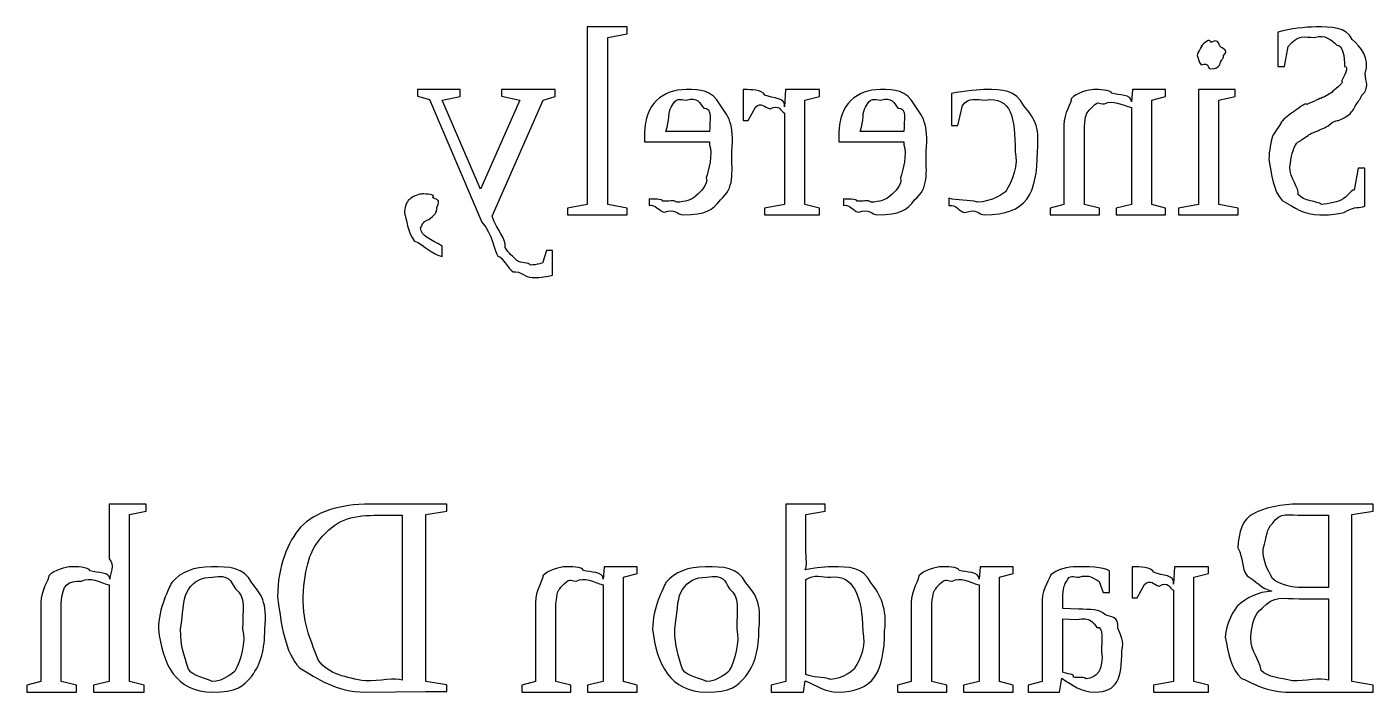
# Model space of a CAD drawing. Header units: millimetres. Extents: x 21 to 196, y 128 to 259.
# Drawn here: x 173 to 195.74, y 145.57 to 156.81 of the extents above; entities that cross this region are included whole.
import ezdxf

# ---------------------------------------------------------------- set-up
doc = ezdxf.new("R2010")
doc.units = ezdxf.units.MM
doc.layers.get('0').update_dxf_attribs({"linetype": 'CONTINUOUS'})

msp = doc.modelspace()

# ---------------------------------------------------------------- linework, layer by layer
at = {"color": 0}
for p, q in [((183.144, 156.81), (182.466, 156.81)), ((182.466, 156.81), (182.466, 153.811)), ((182.813, 156.633), (183.144, 156.694)), ((183.144, 156.694), (183.144, 156.81)), ((194.131, 156.722), (194.131, 156.143)), ((182.813, 153.811), (182.813, 156.633)), ((194.247, 156.143), (194.308, 156.479)), ((192.77, 156.325), (192.77, 156.325)), ((194.131, 156.143), (194.247, 156.143)), ((180.319, 155.751), (179.597, 155.751)), ((179.597, 155.751), (179.597, 155.641)), ((179.597, 155.641), (179.801, 155.586)), ((179.801, 155.586), (180.689, 153.513)), ((180.016, 155.575), (180.319, 155.636)), ((180.661, 154.07), (180.016, 155.575)), ((180.319, 155.636), (180.319, 155.751)), ((181.328, 155.575), (180.661, 154.07)), ((180.859, 153.613), (181.725, 155.575)), ((181.923, 155.751), (181.019, 155.751)), ((181.019, 155.751), (181.019, 155.641)), ((181.019, 155.641), (181.328, 155.575)), ((181.725, 155.575), (181.923, 155.636)), ((181.923, 155.636), (181.923, 155.751)), ((184.136, 155.575), (184.136, 155.575)), ((185.098, 155.751), (185.098, 155.228)), ((185.131, 155.751), (185.098, 155.751)), ((185.815, 155.751), (185.798, 155.459)), ((186.388, 155.751), (185.815, 155.751)), ((186.14, 155.575), (186.388, 155.636)), ((186.14, 153.811), (186.14, 155.575)), ((186.388, 155.636), (186.388, 155.751)), ((187.419, 155.575), (187.419, 155.575)), ((188.62, 155.685), (188.62, 155.145)), ((191.68, 155.751), (191.663, 155.542)), ((192.236, 155.751), (191.68, 155.751)), ((192.005, 155.575), (192.236, 155.636)), ((192.005, 153.811), (192.005, 155.575)), ((192.236, 155.636), (192.236, 155.751)), ((193.409, 155.751), (192.792, 155.751)), ((192.792, 155.751), (192.792, 153.811)), ((193.133, 155.575), (193.409, 155.636)), ((193.133, 153.811), (193.133, 155.575)), ((193.409, 155.636), (193.409, 155.751)), ((185.186, 155.228), (185.307, 155.454)), ((185.798, 155.355), (185.798, 153.811)), ((188.725, 155.145), (188.808, 155.481)), ((191.663, 155.448), (191.663, 153.811)), ((185.098, 155.228), (185.186, 155.228)), ((188.62, 155.145), (188.725, 155.145)), ((190.517, 155.151), (190.517, 153.811)), ((190.864, 153.811), (190.864, 155.123)), ((183.436, 155.018), (183.436, 154.869)), ((183.436, 154.869), (184.533, 154.869)), ((184.533, 155.046), (183.794, 155.046)), ((184.533, 154.869), (184.533, 154.82)), ((186.719, 155.018), (186.719, 154.869)), ((186.719, 154.869), (187.816, 154.869)), ((187.816, 155.046), (187.077, 155.046)), ((187.816, 154.869), (187.816, 154.82)), ((195.487, 154.423), (195.421, 154.054)), ((195.603, 154.423), (195.487, 154.423)), ((195.603, 153.784), (195.603, 154.423)), ((182.466, 153.811), (182.135, 153.75)), ((182.135, 153.75), (182.135, 153.635)), ((183.144, 153.75), (182.813, 153.811)), ((183.144, 153.635), (183.144, 153.75)), ((183.513, 153.905), (183.513, 153.795)), ((185.798, 153.811), (185.462, 153.75)), ((185.462, 153.75), (185.462, 153.635)), ((186.388, 153.75), (186.14, 153.811)), ((186.388, 153.635), (186.388, 153.75)), ((186.796, 153.905), (186.796, 153.795)), ((188.576, 153.916), (188.576, 153.795)), ((190.517, 153.811), (190.285, 153.75)), ((190.285, 153.75), (190.285, 153.635)), ((191.117, 153.75), (190.864, 153.811)), ((191.117, 153.635), (191.117, 153.75)), ((191.663, 153.811), (191.399, 153.75)), ((191.399, 153.75), (191.399, 153.635)), ((192.236, 153.75), (192.005, 153.811)), ((192.236, 153.635), (192.236, 153.75)), ((192.792, 153.811), (192.455, 153.75)), ((192.455, 153.75), (192.455, 153.635)), ((193.464, 153.75), (193.133, 153.811)), ((193.464, 153.635), (193.464, 153.75)), ((179.38, 153.662), (179.38, 153.662)), ((182.135, 153.635), (183.144, 153.635)), ((185.462, 153.635), (186.388, 153.635)), ((190.285, 153.635), (191.117, 153.635)), ((191.399, 153.635), (192.236, 153.635)), ((192.455, 153.635), (193.464, 153.635)), ((180.014, 152.929), (180.014, 153.106)), ((181.78, 153.034), (181.714, 152.835)), ((181.879, 153.034), (181.78, 153.034)), ((181.879, 152.615), (181.879, 153.034)), ((181.537, 152.576), (181.537, 152.576)), ((175.019, 148.748), (174.391, 148.748)), ((174.391, 148.748), (174.391, 147.822)), ((175.019, 148.632), (175.019, 148.748)), ((180.097, 148.748), (178.802, 148.748)), ((180.097, 148.632), (180.097, 148.748)), ((186.486, 148.748), (185.819, 148.748)), ((185.819, 148.748), (185.819, 145.749)), ((186.486, 148.632), (186.486, 148.748)), ((195.741, 148.748), (194.473, 148.748)), ((195.741, 148.632), (195.741, 148.748)), ((174.733, 148.572), (175.019, 148.632)), ((174.733, 145.749), (174.733, 148.572)), ((178.945, 148.561), (179.342, 148.561)), ((179.342, 148.561), (179.342, 145.777)), ((179.739, 148.572), (180.097, 148.632)), ((179.739, 145.749), (179.739, 148.572)), ((186.16, 148.572), (186.486, 148.632)), ((186.16, 148.015), (186.16, 148.572)), ((194.556, 148.561), (194.986, 148.561)), ((194.986, 148.561), (194.986, 147.337)), ((195.382, 148.572), (195.741, 148.632)), ((195.382, 145.749), (195.382, 148.572)), ((193.883, 147.993), (193.883, 147.993)), ((182.754, 147.69), (182.737, 147.481)), ((183.311, 147.69), (182.754, 147.69)), ((183.311, 147.574), (183.311, 147.69)), ((189.104, 147.69), (189.087, 147.481)), ((189.661, 147.69), (189.104, 147.69)), ((189.661, 147.574), (189.661, 147.69)), ((190.73, 147.69), (190.73, 147.69)), ((191.287, 147.254), (191.287, 147.624)), ((191.67, 147.69), (191.67, 147.166)), ((191.703, 147.69), (191.67, 147.69)), ((192.387, 147.69), (192.37, 147.398)), ((192.96, 147.69), (192.387, 147.69)), ((192.96, 147.574), (192.96, 147.69)), ((174.391, 147.387), (174.391, 145.749)), ((182.737, 147.387), (182.737, 145.749)), ((183.079, 147.513), (183.311, 147.574)), ((183.079, 145.749), (183.079, 147.513)), ((186.16, 145.871), (186.16, 147.475)), ((189.087, 147.387), (189.087, 145.749)), ((189.429, 147.513), (189.661, 147.574)), ((189.429, 145.749), (189.429, 147.513)), ((191.116, 147.442), (191.182, 147.254)), ((191.758, 147.166), (191.879, 147.392)), ((192.712, 147.513), (192.96, 147.574)), ((192.712, 145.749), (192.712, 147.513)), ((177.666, 147.188), (177.666, 147.188)), ((190.151, 147.133), (190.151, 145.749)), ((190.499, 146.984), (190.499, 147.216)), ((191.182, 147.254), (191.287, 147.254)), ((191.67, 147.166), (191.758, 147.166)), ((192.37, 147.293), (192.37, 145.749)), ((194.49, 147.15), (194.986, 147.15)), ((194.986, 147.337), (194.534, 147.337)), ((194.986, 147.15), (194.986, 145.777)), ((173.239, 147.089), (173.239, 145.749)), ((173.58, 145.749), (173.58, 147.072)), ((181.591, 147.089), (181.591, 145.749)), ((181.938, 145.749), (181.938, 147.061)), ((187.941, 147.089), (187.941, 145.749)), ((188.288, 145.749), (188.288, 147.061)), ((190.769, 146.973), (190.499, 146.984)), ((190.499, 146.808), (190.736, 146.797)), ((190.499, 145.91), (190.499, 146.808)), ((175.223, 146.637), (175.223, 146.637)), ((175.598, 146.637), (175.598, 146.637)), ((183.57, 146.637), (183.57, 146.637)), ((183.945, 146.637), (183.945, 146.637)), ((187.12, 146.604), (187.12, 146.604)), ((193.674, 146.488), (193.674, 146.488)), ((186.122, 145.573), (186.15, 145.761)), ((190.444, 145.573), (190.482, 145.81)), ((173.239, 145.749), (173.002, 145.689)), ((173.002, 145.689), (173.002, 145.573)), ((173.002, 145.573), (173.839, 145.573)), ((173.839, 145.689), (173.58, 145.749)), ((173.839, 145.573), (173.839, 145.689)), ((174.391, 145.749), (174.126, 145.689)), ((174.126, 145.689), (174.126, 145.573)), ((174.126, 145.573), (174.981, 145.573)), ((174.981, 145.689), (174.733, 145.749)), ((174.981, 145.573), (174.981, 145.689)), ((178.714, 145.573), (179.739, 145.584)), ((180.097, 145.694), (179.739, 145.749)), ((179.739, 145.584), (180.097, 145.584)), ((180.097, 145.584), (180.097, 145.694)), ((181.591, 145.749), (181.36, 145.689)), ((181.36, 145.689), (181.36, 145.573)), ((181.36, 145.573), (182.192, 145.573)), ((182.192, 145.689), (181.938, 145.749)), ((182.192, 145.573), (182.192, 145.689)), ((182.737, 145.749), (182.473, 145.689)), ((182.473, 145.689), (182.473, 145.573)), ((182.473, 145.573), (183.311, 145.573)), ((183.311, 145.689), (183.079, 145.749)), ((183.311, 145.573), (183.311, 145.689)), ((185.819, 145.749), (185.576, 145.689)), ((185.576, 145.689), (185.576, 145.573)), ((185.576, 145.573), (186.122, 145.573)), ((187.941, 145.749), (187.71, 145.689)), ((187.71, 145.689), (187.71, 145.573)), ((187.71, 145.573), (188.542, 145.573)), ((188.542, 145.689), (188.288, 145.749)), ((188.542, 145.573), (188.542, 145.689)), ((189.087, 145.749), (188.823, 145.689)), ((188.823, 145.689), (188.823, 145.573)), ((188.823, 145.573), (189.661, 145.573)), ((189.661, 145.689), (189.429, 145.749)), ((189.661, 145.573), (189.661, 145.689)), ((190.151, 145.749), (189.914, 145.689)), ((189.914, 145.689), (189.914, 145.573)), ((189.914, 145.573), (190.444, 145.573)), ((192.37, 145.749), (192.034, 145.689)), ((192.034, 145.689), (192.034, 145.573)), ((192.034, 145.573), (192.96, 145.573)), ((192.96, 145.689), (192.712, 145.749)), ((192.96, 145.573), (192.96, 145.689)), ((194.324, 145.573), (195.211, 145.573)), ((195.211, 145.573), (195.741, 145.573)), ((195.741, 145.689), (195.382, 145.749)), ((195.741, 145.573), (195.741, 145.689))]:
    msp.add_line(p, q, dxfattribs=at)
for points in [[(194.776, 156.81), (194.587, 156.81), (194.363, 156.779), (194.131, 156.722)], [(194.308, 156.479), (194.477, 156.691), (194.578, 156.633), (194.754, 156.633)], [(194.754, 156.633), (194.929, 156.691), (195.038, 156.589), (195.129, 156.501)], [(195.388, 156.6), (195.282, 156.81), (195.038, 156.81), (194.776, 156.81)], [(192.836, 156.484), (192.899, 156.548), (192.77, 156.387), (192.77, 156.325)], [(192.996, 156.551), (192.987, 156.636), (192.88, 156.529), (192.836, 156.484)], [(193.15, 156.484), (193.109, 156.636), (193.055, 156.551), (192.996, 156.551)], [(193.216, 156.325), (193.314, 156.431), (193.194, 156.44), (193.15, 156.484)], [(195.129, 156.501), (195.227, 156.519), (195.261, 156.297), (195.261, 156.143)], [(195.608, 156.022), (195.694, 156.294), (195.535, 156.46), (195.388, 156.6)], [(192.77, 156.325), (192.781, 156.309), (192.792, 156.215), (192.836, 156.17)], [(192.836, 156.17), (192.987, 156.221), (192.933, 156.104), (192.996, 156.104)], [(193.15, 156.17), (193.197, 156.309), (193.216, 156.265), (193.216, 156.325)], [(192.996, 156.104), (193.109, 156.104), (193.106, 156.126), (193.15, 156.17)], [(195.261, 156.143), (195.344, 156.148), (195.243, 155.961), (195.206, 155.895)], [(195.553, 155.658), (195.694, 155.787), (195.608, 155.878), (195.608, 156.022)], [(195.206, 155.895), (195.271, 155.897), (195.122, 155.771), (195.063, 155.724)], [(184.136, 155.751), (183.744, 155.751), (183.436, 155.506), (183.436, 155.018)], [(183.883, 155.454), (183.979, 155.633), (184.023, 155.575), (184.136, 155.575)], [(184.71, 155.492), (184.574, 155.751), (184.383, 155.751), (184.136, 155.751)], [(184.136, 155.575), (184.339, 155.633), (184.365, 155.528), (184.434, 155.437)], [(185.467, 155.658), (185.423, 155.751), (185.213, 155.751), (185.131, 155.751)], [(185.307, 155.454), (185.412, 155.553), (185.461, 155.444), (185.555, 155.426)], [(185.798, 155.459), (185.824, 155.626), (185.608, 155.594), (185.467, 155.658)], [(187.419, 155.751), (187.026, 155.751), (186.719, 155.506), (186.719, 155.018)], [(187.165, 155.454), (187.262, 155.633), (187.306, 155.575), (187.419, 155.575)], [(187.992, 155.492), (187.857, 155.751), (187.665, 155.751), (187.419, 155.751)], [(187.419, 155.575), (187.621, 155.633), (187.647, 155.528), (187.716, 155.437)], [(189.194, 155.751), (189.125, 155.751), (188.827, 155.73), (188.62, 155.685)], [(188.808, 155.481), (188.911, 155.633), (189.038, 155.575), (189.188, 155.575)], [(189.188, 155.575), (189.635, 155.633), (189.695, 155.283), (189.695, 154.699)], [(189.844, 155.476), (189.701, 155.751), (189.478, 155.751), (189.194, 155.751)], [(190.643, 155.597), (190.653, 155.545), (190.517, 155.345), (190.517, 155.151)], [(191.024, 155.751), (190.94, 155.751), (190.729, 155.699), (190.643, 155.597)], [(190.947, 155.404), (191.112, 155.589), (191.088, 155.509), (191.206, 155.509)], [(191.327, 155.691), (191.308, 155.751), (191.105, 155.751), (191.024, 155.751)], [(191.206, 155.509), (191.354, 155.589), (191.484, 155.488), (191.663, 155.448)], [(191.663, 155.542), (191.663, 155.674), (191.445, 155.654), (191.327, 155.691)], [(194.622, 155.498), (194.602, 155.545), (194.465, 155.418), (194.39, 155.371)], [(194.859, 155.603), (194.881, 155.619), (194.703, 155.534), (194.622, 155.498)], [(195.063, 155.724), (195.032, 155.685), (194.933, 155.636), (194.859, 155.603)], [(195.41, 155.415), (195.502, 155.593), (195.518, 155.561), (195.553, 155.658)], [(183.794, 155.046), (183.865, 155.236), (183.825, 155.373), (183.883, 155.454)], [(184.434, 155.437), (184.592, 155.454), (184.533, 155.218), (184.533, 155.046)], [(184.908, 154.704), (184.96, 155.17), (184.842, 155.319), (184.71, 155.492)], [(185.555, 155.426), (185.718, 155.516), (185.729, 155.383), (185.798, 155.355)], [(187.077, 155.046), (187.147, 155.236), (187.107, 155.373), (187.165, 155.454)], [(187.716, 155.437), (187.875, 155.454), (187.816, 155.218), (187.816, 155.046)], [(188.19, 154.704), (188.243, 155.17), (188.124, 155.319), (187.992, 155.492)], [(190.07, 154.704), (190.12, 155.152), (189.996, 155.295), (189.844, 155.476)], [(190.864, 155.123), (190.885, 155.333), (190.891, 155.334), (190.947, 155.404)], [(194.39, 155.371), (194.334, 155.335), (194.245, 155.269), (194.186, 155.2)], [(195.206, 155.25), (195.385, 155.344), (195.352, 155.349), (195.41, 155.415)], [(194.186, 155.2), (194.212, 155.196), (194.075, 155.046), (194.037, 154.947)], [(194.738, 155.029), (194.837, 155.068), (194.895, 155.097), (194.975, 155.134)], [(194.975, 155.134), (195.112, 155.258), (195.129, 155.208), (195.206, 155.25)], [(194.037, 154.947), (194.021, 154.88), (193.982, 154.722), (193.982, 154.572)], [(194.39, 154.715), (194.448, 154.898), (194.476, 154.85), (194.534, 154.903)], [(194.534, 154.903), (194.682, 155.002), (194.66, 154.996), (194.738, 155.029)], [(184.533, 154.82), (184.592, 154.656), (184.515, 154.392), (184.478, 154.258)], [(184.715, 153.888), (184.96, 154.089), (184.908, 154.329), (184.908, 154.704)], [(187.816, 154.82), (187.875, 154.656), (187.798, 154.392), (187.76, 154.258)], [(187.997, 153.888), (188.243, 154.089), (188.19, 154.329), (188.19, 154.704)], [(189.183, 153.635), (189.885, 153.635), (190.07, 153.99), (190.07, 154.704)], [(189.695, 154.699), (189.753, 154.509), (189.644, 154.175), (189.541, 154.043)], [(194.335, 154.445), (194.373, 154.638), (194.354, 154.645), (194.39, 154.715)], [(193.982, 154.572), (194.021, 154.314), (194.057, 154.043), (194.203, 153.877)], [(194.478, 153.977), (194.492, 154.094), (194.335, 154.246), (194.335, 154.445)], [(184.478, 154.258), (184.515, 154.153), (184.379, 154.023), (184.302, 153.954)], [(187.76, 154.258), (187.798, 154.153), (187.661, 154.023), (187.584, 153.954)], [(179.678, 153.988), (179.638, 153.988), (179.518, 153.956), (179.463, 153.894)], [(179.855, 153.927), (179.914, 153.988), (179.748, 153.988), (179.678, 153.988)], [(184.302, 153.954), (184.24, 153.895), (184.114, 153.85), (183.982, 153.85)], [(187.584, 153.954), (187.522, 153.895), (187.397, 153.85), (187.264, 153.85)], [(189.541, 154.043), (189.546, 154.012), (189.279, 153.85), (189.061, 153.85)], [(194.87, 153.811), (194.797, 153.869), (194.571, 153.866), (194.478, 153.977)], [(195.421, 154.054), (195.407, 154.087), (195.302, 153.934), (195.195, 153.883)], [(179.463, 153.894), (179.411, 153.862), (179.38, 153.753), (179.38, 153.662)], [(179.789, 153.557), (179.892, 153.632), (179.926, 153.673), (179.926, 153.761)], [(179.926, 153.761), (180.009, 153.91), (179.903, 153.89), (179.855, 153.927)], [(183.745, 153.866), (183.737, 153.917), (183.572, 153.89), (183.513, 153.905)], [(183.513, 153.795), (183.622, 153.814), (183.661, 153.712), (183.767, 153.679)], [(183.982, 153.85), (183.924, 153.895), (183.837, 153.855), (183.745, 153.866)], [(183.767, 153.679), (183.953, 153.752), (183.982, 153.635), (184.092, 153.635)], [(184.092, 153.635), (184.464, 153.635), (184.583, 153.719), (184.715, 153.888)], [(187.027, 153.866), (187.019, 153.917), (186.855, 153.89), (186.796, 153.905)], [(186.796, 153.795), (186.905, 153.814), (186.943, 153.712), (187.049, 153.679)], [(187.264, 153.85), (187.206, 153.895), (187.12, 153.855), (187.027, 153.866)], [(187.049, 153.679), (187.235, 153.752), (187.264, 153.635), (187.375, 153.635)], [(187.375, 153.635), (187.747, 153.635), (187.865, 153.719), (187.997, 153.888)], [(189.061, 153.85), (188.907, 153.895), (188.713, 153.872), (188.576, 153.916)], [(188.576, 153.795), (188.717, 153.807), (188.728, 153.702), (188.841, 153.673)], [(188.841, 153.673), (189.059, 153.752), (189.066, 153.635), (189.183, 153.635)], [(194.203, 153.877), (194.433, 153.752), (194.564, 153.635), (194.842, 153.635)], [(195.195, 153.883), (195.189, 153.869), (194.977, 153.811), (194.87, 153.811)], [(195.245, 153.673), (195.465, 153.803), (195.497, 153.735), (195.603, 153.784)], [(179.38, 153.662), (179.411, 153.588), (179.436, 153.325), (179.546, 153.199)], [(179.651, 153.409), (179.709, 153.511), (179.662, 153.458), (179.684, 153.481)], [(179.684, 153.481), (179.748, 153.555), (179.737, 153.529), (179.789, 153.557)], [(180.689, 153.513), (180.881, 153.286), (180.881, 153.053), (180.958, 152.935)], [(181.08, 153.084), (181.099, 153.249), (180.947, 153.359), (180.859, 153.613)], [(194.842, 153.635), (195.079, 153.635), (195.109, 153.647), (195.245, 153.673)], [(180.014, 153.106), (179.826, 153.231), (179.651, 153.274), (179.651, 153.409)], [(179.546, 153.199), (179.748, 153.103), (179.813, 152.984), (180.014, 152.929)], [(181.278, 152.863), (181.216, 152.933), (181.139, 152.984), (181.08, 153.084)], [(180.958, 152.935), (181.036, 152.933), (181.122, 152.729), (181.218, 152.67)], [(181.51, 152.786), (181.477, 152.834), (181.349, 152.812), (181.278, 152.863)], [(181.714, 152.835), (181.767, 152.834), (181.598, 152.786), (181.51, 152.786)], [(181.218, 152.67), (181.342, 152.695), (181.416, 152.576), (181.537, 152.576)], [(181.537, 152.576), (181.705, 152.576), (181.777, 152.59), (181.879, 152.615)], [(178.802, 148.748), (178.277, 148.748), (177.876, 148.617), (177.622, 148.357)], [(194.473, 148.748), (194.23, 148.748), (193.864, 148.689), (193.701, 148.572)], [(178.002, 148.214), (178.262, 148.506), (178.537, 148.561), (178.945, 148.561)], [(193.701, 148.572), (193.555, 148.512), (193.459, 148.266), (193.459, 148.01)], [(194.043, 148.423), (194.168, 148.623), (194.321, 148.561), (194.556, 148.561)], [(177.622, 148.357), (177.413, 148.109), (177.236, 147.704), (177.236, 147.183)], [(193.883, 147.993), (193.955, 148.208), (193.937, 148.335), (194.043, 148.423)], [(177.666, 147.188), (177.699, 147.69), (177.779, 147.982), (178.002, 148.214)], [(174.391, 147.822), (174.498, 147.737), (174.395, 147.549), (174.402, 147.481)], [(186.15, 147.64), (186.186, 147.704), (186.16, 147.812), (186.16, 148.015)], [(193.459, 148.01), (193.555, 147.836), (193.511, 147.668), (193.613, 147.536)], [(194.043, 147.491), (193.955, 147.66), (193.883, 147.762), (193.883, 147.993)], [(173.746, 147.69), (173.667, 147.69), (173.457, 147.638), (173.371, 147.536)], [(174.071, 147.624), (174.038, 147.69), (173.834, 147.69), (173.746, 147.69)], [(174.402, 147.481), (174.41, 147.604), (174.196, 147.582), (174.071, 147.624)], [(176.116, 147.69), (175.824, 147.69), (175.601, 147.602), (175.449, 147.425)], [(176.8, 147.42), (176.659, 147.69), (176.422, 147.69), (176.116, 147.69)], [(182.098, 147.69), (182.014, 147.69), (181.803, 147.638), (181.718, 147.536)], [(182.401, 147.629), (182.382, 147.69), (182.179, 147.69), (182.098, 147.69)], [(182.737, 147.481), (182.737, 147.613), (182.52, 147.592), (182.401, 147.629)], [(184.463, 147.69), (184.171, 147.69), (183.948, 147.602), (183.796, 147.425)], [(185.146, 147.42), (185.006, 147.69), (184.769, 147.69), (184.463, 147.69)], [(186.601, 147.69), (186.563, 147.69), (186.301, 147.673), (186.15, 147.64)], [(187.263, 147.414), (187.123, 147.69), (186.892, 147.69), (186.601, 147.69)], [(188.448, 147.69), (188.364, 147.69), (188.153, 147.638), (188.068, 147.536)], [(188.751, 147.629), (188.732, 147.69), (188.529, 147.69), (188.448, 147.69)], [(189.087, 147.481), (189.087, 147.613), (188.87, 147.592), (188.751, 147.629)], [(190.73, 147.69), (190.598, 147.69), (190.387, 147.643), (190.295, 147.552)], [(191.287, 147.624), (191.193, 147.69), (190.893, 147.69), (190.73, 147.69)], [(192.039, 147.596), (191.995, 147.69), (191.784, 147.69), (191.703, 147.69)], [(192.37, 147.398), (192.396, 147.564), (192.18, 147.533), (192.039, 147.596)], [(173.371, 147.536), (173.377, 147.483), (173.239, 147.283), (173.239, 147.089)], [(173.58, 147.072), (173.605, 147.41), (173.695, 147.447), (173.922, 147.447)], [(173.922, 147.447), (174.082, 147.527), (174.212, 147.427), (174.391, 147.387)], [(175.449, 147.425), (175.405, 147.337), (175.223, 146.986), (175.223, 146.637)], [(175.73, 147.304), (175.828, 147.454), (175.949, 147.513), (176.132, 147.513)], [(176.132, 147.513), (176.427, 147.572), (176.444, 147.447), (176.524, 147.315)], [(177.02, 146.637), (177.074, 147.095), (176.947, 147.239), (176.8, 147.42)], [(181.718, 147.536), (181.727, 147.483), (181.591, 147.283), (181.591, 147.089)], [(182.021, 147.343), (182.186, 147.527), (182.163, 147.447), (182.28, 147.447)], [(182.28, 147.447), (182.429, 147.527), (182.558, 147.427), (182.737, 147.387)], [(183.796, 147.425), (183.752, 147.337), (183.57, 146.986), (183.57, 146.637)], [(184.077, 147.304), (184.175, 147.454), (184.296, 147.513), (184.48, 147.513)], [(184.48, 147.513), (184.774, 147.572), (184.791, 147.447), (184.871, 147.315)], [(185.367, 146.637), (185.421, 147.095), (185.294, 147.239), (185.146, 147.42)], [(186.16, 147.475), (186.307, 147.572), (186.422, 147.513), (186.58, 147.513)], [(186.58, 147.513), (186.942, 147.572), (187.12, 147.21), (187.12, 146.604)], [(187.489, 146.61), (187.541, 146.969), (187.415, 147.23), (187.263, 147.414)], [(188.068, 147.536), (188.077, 147.483), (187.941, 147.283), (187.941, 147.089)], [(188.371, 147.343), (188.536, 147.527), (188.513, 147.447), (188.63, 147.447)], [(188.63, 147.447), (188.779, 147.527), (188.908, 147.427), (189.087, 147.387)], [(190.295, 147.552), (190.293, 147.505), (190.151, 147.321), (190.151, 147.133)], [(190.499, 147.216), (190.525, 147.359), (190.521, 147.394), (190.565, 147.442)], [(190.565, 147.442), (190.613, 147.572), (190.679, 147.513), (190.774, 147.513)], [(190.774, 147.513), (190.95, 147.572), (191.014, 147.489), (191.116, 147.442)], [(191.879, 147.392), (191.984, 147.491), (192.032, 147.382), (192.127, 147.365)], [(192.127, 147.365), (192.29, 147.454), (192.301, 147.322), (192.37, 147.293)], [(193.613, 147.536), (193.756, 147.458), (193.853, 147.321), (194.032, 147.277)], [(194.534, 147.337), (194.4, 147.337), (194.146, 147.388), (194.043, 147.491)], [(175.598, 146.637), (175.656, 147.061), (175.642, 147.168), (175.73, 147.304)], [(176.524, 147.315), (176.706, 147.189), (176.645, 146.957), (176.645, 146.637)], [(177.236, 147.183), (177.296, 146.704), (177.36, 146.252), (177.606, 145.981)], [(177.925, 146.108), (177.818, 146.396), (177.666, 146.699), (177.666, 147.188)], [(181.938, 147.061), (181.959, 147.271), (181.966, 147.272), (182.021, 147.343)], [(183.945, 146.637), (184.003, 147.061), (183.989, 147.168), (184.077, 147.304)], [(184.871, 147.315), (185.053, 147.189), (184.992, 146.957), (184.992, 146.637)], [(188.288, 147.061), (188.309, 147.271), (188.316, 147.272), (188.371, 147.343)], [(194.032, 147.277), (193.804, 147.267), (193.59, 147.163), (193.453, 147.028)], [(193.867, 146.99), (194.073, 147.212), (194.203, 147.15), (194.49, 147.15)], [(191.21, 146.885), (191.131, 146.973), (190.96, 146.969), (190.769, 146.973)], [(193.453, 147.028), (193.412, 146.995), (193.244, 146.716), (193.244, 146.499)], [(193.674, 146.488), (193.698, 146.764), (193.738, 146.882), (193.867, 146.99)], [(190.736, 146.797), (190.966, 146.852), (191.014, 146.745), (191.072, 146.665)], [(191.072, 146.665), (191.197, 146.69), (191.154, 146.447), (191.154, 146.257)], [(191.43, 146.654), (191.451, 146.866), (191.309, 146.833), (191.21, 146.885)], [(175.223, 146.637), (175.288, 146.043), (175.526, 145.573), (176.132, 145.573)], [(175.73, 145.959), (175.656, 146.205), (175.598, 146.324), (175.598, 146.637)], [(176.645, 146.637), (176.706, 146.429), (176.605, 146.083), (176.524, 145.948)], [(176.8, 145.843), (176.957, 146.054), (177.02, 146.291), (177.02, 146.637)], [(183.57, 146.637), (183.635, 146.043), (183.873, 145.573), (184.48, 145.573)], [(184.077, 145.959), (184.003, 146.205), (183.945, 146.324), (183.945, 146.637)], [(184.992, 146.637), (185.053, 146.429), (184.952, 146.083), (184.871, 145.948)], [(185.146, 145.843), (185.304, 146.054), (185.367, 146.291), (185.367, 146.637)], [(186.695, 145.573), (187.306, 145.573), (187.489, 145.918), (187.489, 146.61)], [(187.12, 146.604), (187.178, 146.337), (187.076, 146.122), (186.987, 145.987)], [(191.496, 146.268), (191.543, 146.425), (191.474, 146.55), (191.43, 146.654)], [(193.244, 146.499), (193.293, 146.237), (193.336, 145.962), (193.519, 145.805)], [(193.85, 145.937), (193.815, 146.169), (193.674, 146.237), (193.674, 146.488)], [(191.154, 146.257), (191.197, 145.959), (191.069, 145.799), (190.895, 145.799)], [(191.039, 145.573), (191.425, 145.573), (191.496, 145.805), (191.496, 146.268)], [(178.719, 145.761), (178.394, 145.816), (178.095, 145.876), (177.925, 146.108)], [(186.987, 145.987), (187.001, 145.951), (186.764, 145.788), (186.58, 145.788)], [(176.132, 145.749), (176.066, 145.808), (175.818, 145.819), (175.73, 145.959)], [(176.524, 145.948), (176.541, 145.926), (176.309, 145.749), (176.132, 145.749)], [(176.132, 145.573), (176.541, 145.573), (176.649, 145.663), (176.8, 145.843)], [(177.606, 145.981), (177.906, 145.808), (178.222, 145.573), (178.714, 145.573)], [(179.342, 145.777), (179.229, 145.816), (178.959, 145.761), (178.719, 145.761)], [(184.48, 145.749), (184.413, 145.808), (184.165, 145.819), (184.077, 145.959)], [(184.871, 145.948), (184.887, 145.926), (184.656, 145.749), (184.48, 145.749)], [(184.48, 145.573), (184.887, 145.573), (184.996, 145.663), (185.146, 145.843)], [(186.15, 145.761), (186.332, 145.69), (186.486, 145.573), (186.695, 145.573)], [(186.58, 145.788), (186.428, 145.834), (186.286, 145.816), (186.16, 145.871)], [(190.482, 145.81), (190.657, 145.69), (190.812, 145.573), (191.039, 145.573)], [(190.681, 145.827), (190.705, 145.882), (190.562, 145.876), (190.499, 145.91)], [(190.895, 145.799), (190.822, 145.84), (190.74, 145.808), (190.681, 145.827)], [(193.519, 145.805), (193.778, 145.69), (193.971, 145.573), (194.324, 145.573)], [(194.379, 145.761), (194.168, 145.816), (193.969, 145.819), (193.85, 145.937)], [(194.986, 145.777), (194.852, 145.816), (194.593, 145.761), (194.379, 145.761)]]:
    msp.add_open_spline(points, degree=3, dxfattribs=at)

doc.saveas('drawing.dxf')
